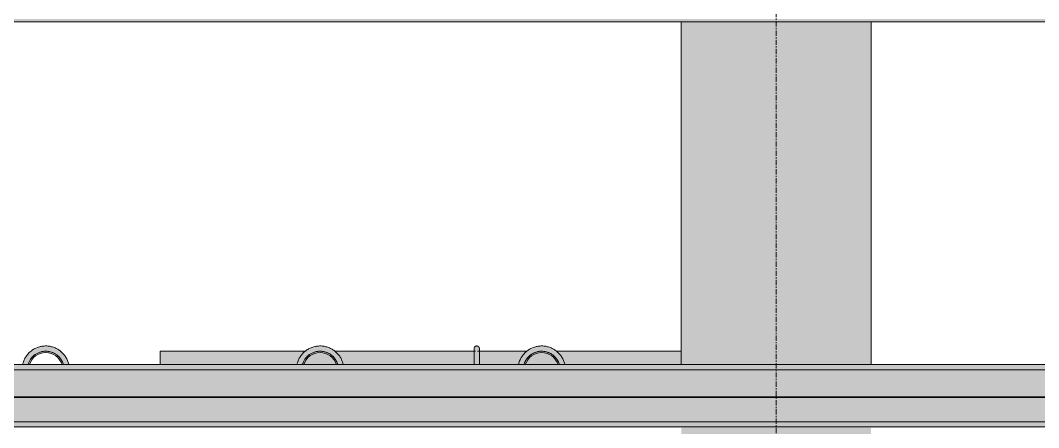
# Model space of a CAD drawing. Header units: inches. Extents: x 20426 to 92531, y -195 to 750.
# Drawn here: x 27563.1 to 27659.6, y 286.8 to 325.3 of the extents above; entities that cross this region are included whole.
import ezdxf

# ---------------------------------------------------------------- set-up
doc = ezdxf.new("R2010")
doc.units = ezdxf.units.IN
doc.header["$MEASUREMENT"] = 0
doc.linetypes.add('Grid Line 1_2_', pattern=[0.875, 0.5, -0.125, 0.125, -0.125])
for name, color, linetype, lineweight in [('A-GLAZ-CWMG', 51, 'Continuous', 9), ('Q-SPCQ', 91, 'Continuous', 9), ('S-BEAM', 12, 'Continuous', 9), ('S-COLS', 52, 'Continuous', 9), ('S-GRID', 1, 'Continuous', 9)]:
    doc.layers.add(name, color=color, linetype=linetype, lineweight=lineweight)

# ---------------------------------------------------------------- blocks, each defined once
blk = doc.blocks.new('Girt_Z - 8_D-V30-Elevation - South')
at = {"layer": 'S-BEAM'}
for points in [[(25949.144, 292.25), (25971.39, 292.25), (25971.39, 292.732), (22795.772, 292.732), (22795.772, 292.25), (25931.865, 292.25)], [(25949.144, 289.883), (25971.39, 289.883), (25971.39, 292.25), (22795.772, 292.25), (22795.772, 289.883), (25931.865, 289.883)], [(25003.119, 289.695), (25971.39, 289.72), (25971.39, 289.883), (22795.772, 289.883), (22795.772, 289.695), (24998.799, 289.695)], [(25668.36, 289.62), (25971.39, 289.658), (25971.39, 289.695), (22795.772, 289.658), (22795.772, 289.62), (25666.2, 289.62)], [(25949.144, 287.301), (25971.39, 287.301), (25971.39, 289.62), (22795.772, 289.62), (22795.772, 287.301), (25931.865, 287.301)], [(25949.144, 286.852), (25971.39, 286.852), (25971.39, 287.301), (22795.772, 287.301), (22795.772, 286.852), (25931.865, 286.852)], [(25971.39, 286.768), (25971.39, 286.852), (22795.772, 286.852), (22795.772, 286.768), (25949.144, 286.768)]]:
    blk.add_hatch(color=256, dxfattribs=at).paths.add_polyline_path(points, flags=0)
for p, q in [((22795.772, 292.732), (25971.39, 292.732)), ((22795.772, 292.25), (25971.39, 292.25)), ((22795.772, 289.695), (25971.39, 289.695)), ((22795.772, 289.62), (25971.39, 289.62)), ((22795.772, 287.301), (25971.39, 287.301)), ((22795.772, 286.852), (25971.39, 286.852))]:
    blk.add_line(p, q, dxfattribs=at)
blk = doc.blocks.new('Basketball_Backstop-Performance_Sports_Systems-3103-Ceiling_Hung - 27_-0_ to 27_-11 7_8_-652462-Elevation - South')
at = {"layer": 'Q-SPCQ'}
for points in [[(25620.346, 292.732), (25620.505, 292.766), (25620.761, 293.265), (25621.021, 293.556), (25621.424, 293.82), (25621.917, 293.967), (25622.371, 293.973), (25622.818, 293.859), (25623.188, 293.655), (25623.439, 293.445), (25623.738, 292.994), (25623.859, 292.732), (25624.308, 292.733), (25624.196, 293.226), (25623.572, 294.009), (25622.669, 294.444), (25621.668, 294.444), (25620.766, 294.009), (25620.142, 293.226), (25620.044, 292.732), (25620.294, 292.732)], [(25649.916, 292.732), (25650.308, 292.733), (25650.126, 293.315), (25649.572, 294.009), (25648.669, 294.444), (25647.668, 294.444), (25646.761, 294.003), (25646.142, 293.226), (25646.088, 292.732), (25646.492, 292.735), (25646.761, 293.266), (25647.08, 293.601), (25647.424, 293.82), (25647.911, 293.966), (25648.169, 294), (25648.794, 293.869), (25649.22, 293.63), (25649.488, 293.381), (25649.763, 292.934), (25649.859, 292.732)], [(25667.346, 292.732), (25667.505, 292.766), (25667.761, 293.265), (25668.021, 293.556), (25668.424, 293.82), (25668.917, 293.967), (25669.371, 293.973), (25669.818, 293.859), (25670.188, 293.655), (25670.439, 293.445), (25670.738, 292.994), (25670.859, 292.732), (25671.308, 292.733), (25671.196, 293.226), (25670.572, 294.009), (25669.669, 294.444), (25668.668, 294.444), (25667.766, 294.009), (25667.142, 293.226), (25667.044, 292.732), (25667.294, 292.732)], [(25620.49, 292.732), (25620.625, 292.732), (25620.843, 293.169), (25621.02, 293.399), (25621.356, 293.657), (25621.748, 293.82), (25622.169, 293.875), (25622.589, 293.82), (25622.981, 293.657), (25623.318, 293.399), (25623.576, 293.062), (25623.731, 292.732), (25623.847, 292.732), (25623.684, 293.125), (25623.406, 293.487), (25623.044, 293.766), (25622.622, 293.94), (25622.169, 294), (25621.716, 293.94), (25621.294, 293.766), (25620.843, 293.372), (25620.653, 293.125)], [(25649.847, 292.732), (25649.684, 293.125), (25649.406, 293.487), (25649.044, 293.766), (25648.622, 293.94), (25648.169, 294), (25647.716, 293.94), (25647.294, 293.766), (25646.931, 293.487), (25646.653, 293.125), (25646.49, 292.732), (25646.625, 292.732), (25646.761, 293.063), (25647.02, 293.399), (25647.356, 293.657), (25647.748, 293.82), (25648.169, 293.875), (25648.589, 293.82), (25648.981, 293.657), (25649.318, 293.399), (25649.576, 293.062), (25649.731, 292.732)], [(25670.713, 292.732), (25670.847, 292.732), (25670.684, 293.125), (25670.406, 293.487), (25670.044, 293.766), (25669.622, 293.94), (25669.169, 294), (25668.716, 293.94), (25668.294, 293.766), (25667.931, 293.487), (25667.653, 293.125), (25667.49, 292.732), (25667.625, 292.732), (25667.761, 293.062), (25668.02, 293.399), (25668.36, 293.659), (25668.748, 293.82), (25669.169, 293.875), (25669.589, 293.82), (25669.981, 293.657), (25670.318, 293.399), (25670.576, 293.062)]]:
    blk.add_hatch(color=256, dxfattribs=at).paths.add_polyline_path(points, flags=0)
at = {"layer": 'Q-SPCQ', "flags": 128}
for points in [[(25624.354, 292.785), (25624.331, 292.872), (25624.305, 292.958), (25624.275, 293.043), (25624.241, 293.126), (25624.204, 293.208), (25624.165, 293.289), (25624.121, 293.368), (25624.075, 293.445), (25624.026, 293.52), (25623.974, 293.594), (25623.918, 293.665), (25623.86, 293.734), (25623.8, 293.8), (25623.736, 293.864), (25623.671, 293.925), (25623.602, 293.984), (25623.532, 294.04), (25623.459, 294.093), (25623.384, 294.143), (25623.308, 294.19), (25623.229, 294.234), (25623.149, 294.275), (25623.067, 294.313), (25622.984, 294.347), (25622.9, 294.378), (25622.814, 294.406), (25622.727, 294.43), (25622.64, 294.45), (25622.551, 294.467), (25622.462, 294.481), (25622.373, 294.491), (25622.283, 294.497), (25622.193, 294.5), (25622.103, 294.499), (25622.013, 294.495), (25621.924, 294.487), (25621.834, 294.475), (25621.746, 294.46), (25621.658, 294.441), (25621.57, 294.419), (25621.484, 294.393), (25621.399, 294.364), (25621.315, 294.332), (25621.232, 294.296), (25621.151, 294.257), (25621.072, 294.215), (25620.994, 294.169), (25620.918, 294.121), (25620.845, 294.069), (25620.773, 294.015), (25620.704, 293.957), (25620.636, 293.898), (25620.572, 293.835), (25620.51, 293.77), (25620.45, 293.702), (25620.394, 293.632), (25620.34, 293.56), (25620.289, 293.486), (25620.241, 293.41), (25620.196, 293.332), (25620.154, 293.252), (25620.116, 293.171), (25620.081, 293.088), (25620.049, 293.004), (25620.02, 292.918), (25619.995, 292.832), (25619.974, 292.745)], [(25650.354, 292.785), (25650.331, 292.872), (25650.305, 292.958), (25650.275, 293.043), (25650.241, 293.126), (25650.204, 293.208), (25650.165, 293.289), (25650.121, 293.368), (25650.075, 293.445), (25650.026, 293.52), (25649.974, 293.594), (25649.918, 293.665), (25649.86, 293.734), (25649.8, 293.8), (25649.736, 293.864), (25649.671, 293.925), (25649.602, 293.984), (25649.532, 294.04), (25649.459, 294.093), (25649.384, 294.143), (25649.308, 294.19), (25649.229, 294.234), (25649.149, 294.275), (25649.067, 294.313), (25648.984, 294.347), (25648.9, 294.378), (25648.814, 294.406), (25648.727, 294.43), (25648.64, 294.45), (25648.551, 294.467), (25648.462, 294.481), (25648.373, 294.491), (25648.283, 294.497), (25648.193, 294.5), (25648.103, 294.499), (25648.013, 294.495), (25647.924, 294.487), (25647.834, 294.475), (25647.746, 294.46), (25647.658, 294.441), (25647.57, 294.419), (25647.484, 294.393), (25647.399, 294.364), (25647.315, 294.332), (25647.232, 294.296), (25647.151, 294.257), (25647.072, 294.215), (25646.994, 294.169), (25646.918, 294.121), (25646.845, 294.069), (25646.773, 294.015), (25646.704, 293.957), (25646.636, 293.898), (25646.572, 293.835), (25646.51, 293.77), (25646.45, 293.702), (25646.394, 293.632), (25646.34, 293.56), (25646.289, 293.486), (25646.241, 293.41), (25646.196, 293.332), (25646.154, 293.252), (25646.116, 293.171), (25646.081, 293.088), (25646.049, 293.004), (25646.02, 292.918), (25645.995, 292.832), (25645.974, 292.745)], [(25671.354, 292.785), (25671.331, 292.872), (25671.305, 292.958), (25671.275, 293.043), (25671.241, 293.126), (25671.204, 293.208), (25671.165, 293.289), (25671.121, 293.368), (25671.075, 293.445), (25671.026, 293.52), (25670.974, 293.594), (25670.918, 293.665), (25670.86, 293.734), (25670.8, 293.8), (25670.736, 293.864), (25670.671, 293.925), (25670.602, 293.984), (25670.532, 294.04), (25670.459, 294.093), (25670.384, 294.143), (25670.308, 294.19), (25670.229, 294.234), (25670.149, 294.275), (25670.067, 294.313), (25669.984, 294.347), (25669.9, 294.378), (25669.814, 294.406), (25669.727, 294.43), (25669.64, 294.45), (25669.551, 294.467), (25669.462, 294.481), (25669.373, 294.491), (25669.283, 294.497), (25669.193, 294.5), (25669.103, 294.499), (25669.013, 294.495), (25668.924, 294.487), (25668.834, 294.475), (25668.746, 294.46), (25668.658, 294.441), (25668.57, 294.419), (25668.484, 294.393), (25668.399, 294.364), (25668.315, 294.332), (25668.232, 294.296), (25668.151, 294.257), (25668.072, 294.215), (25667.994, 294.169), (25667.918, 294.121), (25667.845, 294.069), (25667.773, 294.015), (25667.704, 293.957), (25667.636, 293.898), (25667.572, 293.835), (25667.51, 293.77), (25667.45, 293.702), (25667.394, 293.632), (25667.34, 293.56), (25667.289, 293.486), (25667.241, 293.41), (25667.196, 293.332), (25667.154, 293.252), (25667.116, 293.171), (25667.081, 293.088), (25667.049, 293.004), (25667.02, 292.918), (25666.995, 292.832), (25666.974, 292.745)], [(25620.487, 292.734), (25620.508, 292.8), (25620.531, 292.866), (25620.557, 292.931), (25620.585, 292.995), (25620.617, 293.058), (25620.65, 293.12), (25620.686, 293.18), (25620.724, 293.238), (25620.765, 293.295), (25620.808, 293.35), (25620.853, 293.404), (25620.9, 293.456)], [(25621.001, 293.553), (25621.054, 293.599), (25621.109, 293.642), (25621.165, 293.684), (25621.223, 293.723), (25621.283, 293.759), (25621.344, 293.793), (25621.406, 293.825), (25621.47, 293.854), (25621.535, 293.881), (25621.6, 293.905), (25621.667, 293.927), (25621.734, 293.945), (25621.803, 293.961), (25621.871, 293.975), (25621.941, 293.985), (25622.01, 293.993), (25622.08, 293.998), (25622.15, 294), (25622.22, 293.999), (25622.29, 293.996), (25622.36, 293.99), (25622.429, 293.981), (25622.498, 293.969), (25622.566, 293.954), (25622.634, 293.937), (25622.701, 293.917), (25622.768, 293.894), (25622.833, 293.869), (25622.897, 293.841), (25622.96, 293.811), (25623.022, 293.778), (25623.082, 293.743), (25623.141, 293.705), (25623.199, 293.665), (25623.254, 293.623), (25623.308, 293.578), (25623.361, 293.531)], [(25623.459, 293.432), (25623.505, 293.38), (25623.55, 293.325), (25623.591, 293.269), (25623.631, 293.211), (25623.668, 293.152), (25623.703, 293.091), (25623.736, 293.029), (25623.766, 292.966), (25623.793, 292.902), (25623.818, 292.836), (25623.84, 292.77)], [(25646.487, 292.734), (25646.508, 292.8), (25646.531, 292.866), (25646.557, 292.931), (25646.585, 292.995), (25646.617, 293.058), (25646.65, 293.12), (25646.686, 293.18), (25646.724, 293.238), (25646.765, 293.295), (25646.808, 293.35), (25646.853, 293.404), (25646.9, 293.456)], [(25647.001, 293.553), (25647.054, 293.599), (25647.109, 293.642), (25647.165, 293.684), (25647.223, 293.723), (25647.283, 293.759), (25647.344, 293.793), (25647.406, 293.825), (25647.47, 293.854), (25647.535, 293.881), (25647.6, 293.905), (25647.667, 293.927), (25647.734, 293.945), (25647.803, 293.961), (25647.871, 293.975), (25647.941, 293.985), (25648.01, 293.993), (25648.08, 293.998), (25648.15, 294), (25648.22, 293.999), (25648.29, 293.996), (25648.36, 293.99), (25648.429, 293.981), (25648.498, 293.969), (25648.566, 293.954), (25648.634, 293.937), (25648.701, 293.917), (25648.768, 293.894), (25648.833, 293.869), (25648.897, 293.841), (25648.96, 293.811), (25649.022, 293.778), (25649.082, 293.743), (25649.141, 293.705), (25649.199, 293.665), (25649.254, 293.623), (25649.308, 293.578), (25649.361, 293.531)], [(25649.459, 293.432), (25649.505, 293.38), (25649.55, 293.325), (25649.591, 293.269), (25649.631, 293.211), (25649.668, 293.152), (25649.703, 293.091), (25649.736, 293.029), (25649.766, 292.966), (25649.793, 292.902), (25649.818, 292.836), (25649.84, 292.77)], [(25667.487, 292.734), (25667.508, 292.8), (25667.531, 292.866), (25667.557, 292.931), (25667.585, 292.995), (25667.617, 293.058), (25667.65, 293.12), (25667.686, 293.18), (25667.724, 293.238), (25667.765, 293.295), (25667.808, 293.35), (25667.853, 293.404), (25667.9, 293.456)], [(25668.001, 293.553), (25668.054, 293.599), (25668.109, 293.642), (25668.165, 293.684), (25668.223, 293.723), (25668.283, 293.759), (25668.344, 293.793)], [(25668.36, 293.802), (25668.406, 293.825), (25668.47, 293.854), (25668.535, 293.881), (25668.6, 293.905), (25668.667, 293.927), (25668.734, 293.945), (25668.803, 293.961), (25668.871, 293.975), (25668.941, 293.985), (25669.01, 293.993), (25669.08, 293.998), (25669.15, 294), (25669.22, 293.999), (25669.29, 293.996), (25669.36, 293.99), (25669.429, 293.981), (25669.498, 293.969), (25669.566, 293.954), (25669.634, 293.937), (25669.701, 293.917), (25669.768, 293.894), (25669.833, 293.869), (25669.897, 293.841), (25669.96, 293.811), (25670.022, 293.778), (25670.082, 293.743), (25670.141, 293.705), (25670.199, 293.665), (25670.254, 293.623), (25670.308, 293.578), (25670.361, 293.531)], [(25670.459, 293.432), (25670.505, 293.38), (25670.55, 293.325), (25670.591, 293.269), (25670.631, 293.211), (25670.668, 293.152), (25670.703, 293.091), (25670.736, 293.029), (25670.766, 292.966), (25670.793, 292.902), (25670.818, 292.836), (25670.84, 292.77)]]:
    blk.add_lwpolyline(points, dxfattribs=at)
at = {"layer": 'Q-SPCQ'}
for centre, radius, start, end in [((25622.169, 292.25), 1.75, 16.03624, 163.96376), ((25622.169, 292.25), 1.625, 17.35418, 162.64582), ((25648.169, 292.25), 1.75, 16.03624, 163.96376), ((25648.169, 292.25), 1.625, 17.35418, 162.64582), ((25669.169, 292.25), 1.75, 16.03624, 163.96376), ((25669.169, 292.25), 1.625, 17.35418, 162.64582)]:
    blk.add_arc(centre, radius, start, end, dxfattribs=at)
blk = doc.blocks.new('Basketball_Backstop-Performance_Sports_Systems-3103-Ceiling_Hung - 27_-0_ to 27_-11 7_8_-V51-Elevation - South')
at = {"layer": 'Q-SPCQ'}
for points in [[(25662.786, 292.732), (25663.015, 292.733), (25663.015, 294.444), (25662.858, 294.429), (25662.809, 294.037), (25662.829, 293.971), (25662.765, 293.367), (25662.789, 292.845)], [(25663.24, 292.732), (25663.244, 292.732), (25663.264, 294.226), (25663.24, 294.316), (25663.221, 294.377), (25663.015, 294.444), (25663.016, 292.732), (25663.232, 292.732)]]:
    blk.add_hatch(color=256, dxfattribs=at).paths.add_polyline_path(points, flags=0)
h = blk.add_hatch(color=256, dxfattribs=at)
h.paths.add_polyline_path([(25633.015, 292.732), (25646.038, 292.774), (25646.142, 293.226), (25646.759, 294), (25633.015, 294), (25633.015, 293.125)], flags=0)
h.paths.add_polyline_path([(25663.257, 292.732), (25667.029, 292.733), (25667.215, 293.318), (25667.759, 294), (25663.204, 293.97), (25663.242, 293.478), (25663.225, 293.125), (25663.244, 292.732)], flags=0)
h.paths.add_polyline_path([(25649.684, 292.732), (25649.712, 292.734), (25649.528, 293.125), (25649.203, 293.487), (25648.794, 293.735), (25648.421, 293.842), (25647.967, 293.848), (25647.618, 293.766), (25647.258, 293.582), (25646.928, 293.28), (25646.747, 293.028), (25646.653, 292.732), (25649.576, 292.732)], flags=0)
h.paths.add_polyline_path([(25662.786, 292.732), (25662.765, 294), (25649.592, 293.981), (25650.247, 293.004), (25650.364, 292.732), (25662.774, 292.732)], flags=0)
h.paths.add_polyline_path([(25682.39, 292.732), (25682.39, 294), (25670.609, 293.963), (25671.223, 293.109), (25671.364, 292.732), (25681.319, 292.732)], flags=0)
h.paths.add_polyline_path([(25667.761, 292.732), (25670.696, 292.774), (25670.51, 293.149), (25670.141, 293.535), (25669.888, 293.696), (25669.371, 293.848), (25669.169, 293.875), (25668.543, 293.735), (25668.284, 293.602), (25667.926, 293.277), (25667.686, 292.881), (25667.653, 292.732)], flags=0)
for p, q in [((25646.761, 294), (25633.015, 294)), ((25633.015, 292.733), (25633.015, 294)), ((25662.885, 294), (25649.578, 294)), ((25667.759, 294), (25663.076, 294)), ((25663.265, 294.014), (25663.265, 294.05)), ((25682.39, 294), (25670.576, 294))]:
    blk.add_line(p, q, dxfattribs=at)
at = {"layer": 'Q-SPCQ', "flags": 128}
for points in [[(25662.765, 294.25), (25662.765, 294.26), (25662.766, 294.27), (25662.767, 294.28), (25662.768, 294.29), (25662.77, 294.3), (25662.772, 294.309), (25662.775, 294.319), (25662.778, 294.329), (25662.781, 294.338), (25662.785, 294.347), (25662.789, 294.356), (25662.793, 294.365), (25662.798, 294.374), (25662.803, 294.383), (25662.809, 294.391), (25662.815, 294.399), (25662.821, 294.407), (25662.827, 294.415), (25662.834, 294.422), (25662.841, 294.429), (25662.848, 294.436), (25662.856, 294.443), (25662.864, 294.449), (25662.872, 294.455), (25662.88, 294.46), (25662.889, 294.466), (25662.897, 294.47), (25662.906, 294.475), (25662.915, 294.479), (25662.925, 294.483), (25662.934, 294.486), (25662.944, 294.49), (25662.953, 294.492), (25662.963, 294.494), (25662.973, 294.496), (25662.983, 294.498), (25662.993, 294.499), (25663.003, 294.5), (25663.013, 294.5), (25663.015, 294.5)], [(25662.765, 294.25), (25662.765, 294.26), (25662.766, 294.27), (25662.767, 294.28), (25662.768, 294.29), (25662.77, 294.3), (25662.772, 294.309), (25662.775, 294.319), (25662.778, 294.329), (25662.781, 294.338), (25662.785, 294.347), (25662.789, 294.356), (25662.793, 294.365), (25662.798, 294.374), (25662.803, 294.383), (25662.809, 294.391), (25662.815, 294.399), (25662.821, 294.407), (25662.827, 294.415), (25662.834, 294.422), (25662.841, 294.429), (25662.848, 294.436)], [(25662.856, 294.443), (25662.864, 294.449), (25662.872, 294.455), (25662.88, 294.46), (25662.889, 294.466), (25662.897, 294.47), (25662.906, 294.475), (25662.915, 294.479), (25662.925, 294.483), (25662.934, 294.486), (25662.944, 294.49), (25662.953, 294.492), (25662.963, 294.494), (25662.973, 294.496), (25662.983, 294.498), (25662.993, 294.499), (25663.003, 294.5), (25663.013, 294.5), (25663.015, 294.5)], [(25663.015, 294.5), (25663.025, 294.5), (25663.035, 294.499), (25663.045, 294.498), (25663.055, 294.497), (25663.065, 294.495), (25663.075, 294.493), (25663.084, 294.49), (25663.094, 294.487), (25663.103, 294.484), (25663.113, 294.48), (25663.122, 294.476), (25663.131, 294.472), (25663.139, 294.467), (25663.148, 294.462), (25663.156, 294.456), (25663.165, 294.451), (25663.172, 294.444), (25663.18, 294.438), (25663.187, 294.431), (25663.195, 294.424), (25663.201, 294.417), (25663.208, 294.409), (25663.214, 294.401), (25663.22, 294.393)], [(25663.015, 294.5), (25663.025, 294.5), (25663.035, 294.499), (25663.045, 294.498), (25663.055, 294.497), (25663.065, 294.495), (25663.075, 294.493), (25663.084, 294.49), (25663.094, 294.487), (25663.103, 294.484), (25663.113, 294.48), (25663.122, 294.476), (25663.131, 294.472), (25663.139, 294.467), (25663.148, 294.462), (25663.156, 294.456), (25663.165, 294.451), (25663.172, 294.444), (25663.18, 294.438), (25663.187, 294.431), (25663.195, 294.424), (25663.201, 294.417), (25663.208, 294.409), (25663.214, 294.401), (25663.22, 294.393), (25663.226, 294.385), (25663.231, 294.377), (25663.236, 294.368), (25663.24, 294.359), (25663.244, 294.35), (25663.248, 294.341), (25663.252, 294.331), (25663.255, 294.322), (25663.257, 294.312), (25663.26, 294.302), (25663.262, 294.292), (25663.263, 294.283), (25663.264, 294.273), (25663.265, 294.263), (25663.265, 294.253), (25663.265, 294.25)], [(25662.765, 294.233), (25662.765, 294.242), (25662.765, 294.247), (25662.765, 294.25)], [(25662.765, 294.25), (25662.765, 294.248), (25662.765, 294.244), (25662.765, 294.236)], [(25662.765, 293.975), (25662.765, 294.014), (25662.765, 294.05), (25662.765, 294.084), (25662.765, 294.114), (25662.765, 294.142), (25662.765, 294.166), (25662.765, 294.187), (25662.765, 294.206), (25662.765, 294.221), (25662.765, 294.233), (25662.765, 294.242), (25662.765, 294.247), (25662.765, 294.25)], [(25662.765, 294.25), (25662.765, 294.248), (25662.765, 294.244), (25662.765, 294.236), (25662.765, 294.224), (25662.765, 294.21), (25662.765, 294.193), (25662.765, 294.172), (25662.765, 294.148), (25662.765, 294.122), (25662.765, 294.092), (25662.765, 294.06), (25662.765, 294.024), (25662.765, 293.986), (25662.765, 293.945), (25662.765, 293.901), (25662.765, 293.854), (25662.765, 293.805), (25662.765, 293.754), (25662.765, 293.7), (25662.765, 293.643), (25662.765, 293.585), (25662.765, 293.524), (25662.765, 293.462), (25662.765, 293.397), (25662.765, 293.331), (25662.765, 293.262), (25662.765, 293.193), (25662.765, 293.121), (25662.765, 293.049), (25662.765, 292.975), (25662.765, 292.9), (25662.765, 292.823), (25662.765, 292.746)], [(25662.765, 294.014), (25662.765, 294.05), (25662.765, 294.084), (25662.765, 294.114), (25662.765, 294.142)], [(25662.765, 294.122), (25662.765, 294.092), (25662.765, 294.06), (25662.765, 294.024), (25662.765, 293.986)], [(25663.265, 292.732), (25663.265, 292.803), (25663.265, 292.879), (25663.265, 292.955), (25663.265, 293.029), (25663.265, 293.102), (25663.265, 293.174), (25663.265, 293.244), (25663.265, 293.312), (25663.265, 293.379), (25663.265, 293.444), (25663.265, 293.508), (25663.265, 293.569), (25663.265, 293.628), (25663.265, 293.685), (25663.265, 293.739), (25663.265, 293.791), (25663.265, 293.841), (25663.265, 293.888), (25663.265, 293.933), (25663.265, 293.975), (25663.265, 294.014), (25663.265, 294.05), (25663.265, 294.084), (25663.265, 294.114), (25663.265, 294.142), (25663.265, 294.166), (25663.265, 294.187), (25663.265, 294.206), (25663.265, 294.221), (25663.265, 294.233), (25663.265, 294.242), (25663.265, 294.247), (25663.265, 294.25)], [(25663.265, 294.25), (25663.265, 294.248), (25663.265, 294.244), (25663.265, 294.236), (25663.265, 294.224), (25663.265, 294.21), (25663.265, 294.193), (25663.265, 294.172), (25663.265, 294.148), (25663.265, 294.122), (25663.265, 294.092), (25663.265, 294.06), (25663.265, 294.024), (25663.265, 293.986)], [(25663.265, 294.06), (25663.265, 294.024), (25663.265, 293.986)]]:
    blk.add_lwpolyline(points, dxfattribs=at)
blk = doc.blocks.new('Rectangular Mullion - Profile_Polycarbonate_Upper and left-839480-Elevation - South')
at = {"layer": 'A-GLAZ-CWMG'}
blk.add_hatch(color=256, dxfattribs=at).paths.add_polyline_path([(25949.144, 325.204), (25981.508, 325.204), (25981.508, 325.454), (22795.772, 325.454), (22795.772, 325.204), (25880.028, 325.204)], flags=0)
blk.add_line((25981.508, 325.204), (22795.772, 325.204), dxfattribs=at)

msp = doc.modelspace()

# ---------------------------------------------------------------- hatches: boundary and pattern name
at = {"layer": 'S-COLS'}
h = msp.add_hatch(color=256, dxfattribs=at)
h.paths.add_polyline_path([(27625.714, 244.482), (27643.714, 244.482), (27643.714, 286.768), (27625.714, 286.768), (27625.714, 245.165)], flags=0)
h.paths.add_polyline_path([(27625.714, 292.732), (27643.714, 292.732), (27643.714, 325.204), (27625.714, 325.204), (27625.714, 296.734)], flags=0)

# ---------------------------------------------------------------- linework, layer by layer
for p, q in [((27625.714, 292.732), (27625.714, 325.204)), ((27643.714, 325.204), (27643.714, 292.732))]:
    msp.add_line(p, q, dxfattribs=at)
at = {"layer": 'S-GRID', "linetype": 'Grid Line 1_2_'}
msp.add_line((27634.714, -132), (27634.714, 573.765), dxfattribs=at)

# ---------------------------------------------------------------- block references
at = {"layer": 'A-GLAZ-CWMG'}
msp.add_blockref('Rectangular Mullion - Profile_Polycarbonate_Upper and left-839480-Elevation - South', (1943.324, 0), dxfattribs=at)
at = {"layer": 'Q-SPCQ'}
for name in ['Basketball_Backstop-Performance_Sports_Systems-3103-Ceiling_Hung - 27_-0_ to 27_-11 7_8_-652462-Elevation - South', 'Basketball_Backstop-Performance_Sports_Systems-3103-Ceiling_Hung - 27_-0_ to 27_-11 7_8_-V51-Elevation - South']:
    msp.add_blockref(name, (1943.324, 0), dxfattribs=at)
at = {"layer": 'S-BEAM'}
msp.add_blockref('Girt_Z - 8_D-V30-Elevation - South', (1943.324, 0), dxfattribs=at)

doc.saveas('drawing.dxf')
